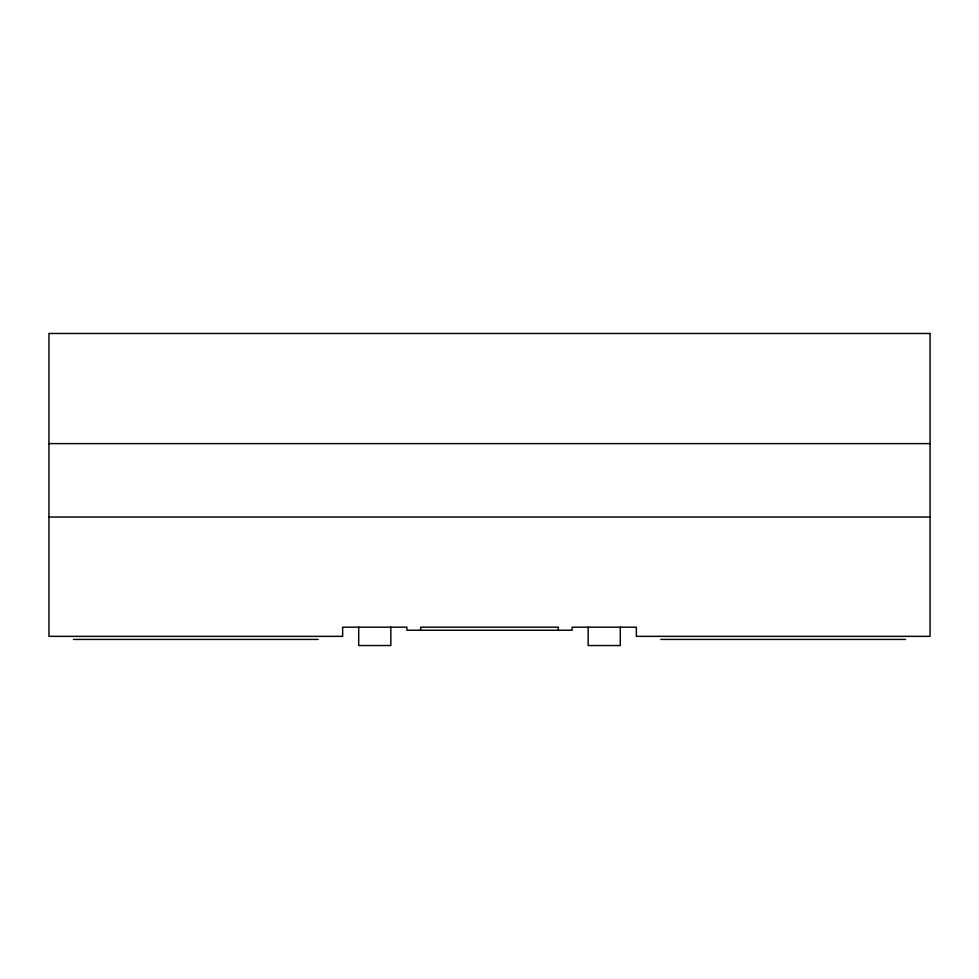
<?xml version="1.0" encoding="UTF-8"?>
<svg xmlns="http://www.w3.org/2000/svg" width="979" height="979" viewBox="0 0 979 979"><rect width="100%" height="100%" fill="white"/><g stroke="black" fill="none" stroke-linecap="round" stroke-linejoin="round"><path stroke-width="1.47" d="M48.95 443.609L930.05 443.609M48.95 517.034L930.05 517.034M73.425 639.409L318.175 639.409M660.825 639.409L905.575 639.409M620.294 627.172L620.294 645.528L588.159 645.528L588.159 627.172M558.336 630.231L558.336 627.172L420.664 627.172L420.664 630.231M390.841 627.172L390.841 645.528L358.706 645.528L358.706 627.172M930.05 333.472L48.95 333.472L48.95 636.35L342.65 636.35L342.65 627.172L406.897 627.172L406.897 630.231L572.103 630.231L572.103 627.172L636.35 627.172L636.35 636.35L930.05 636.35L930.05 333.472"/></g></svg>
